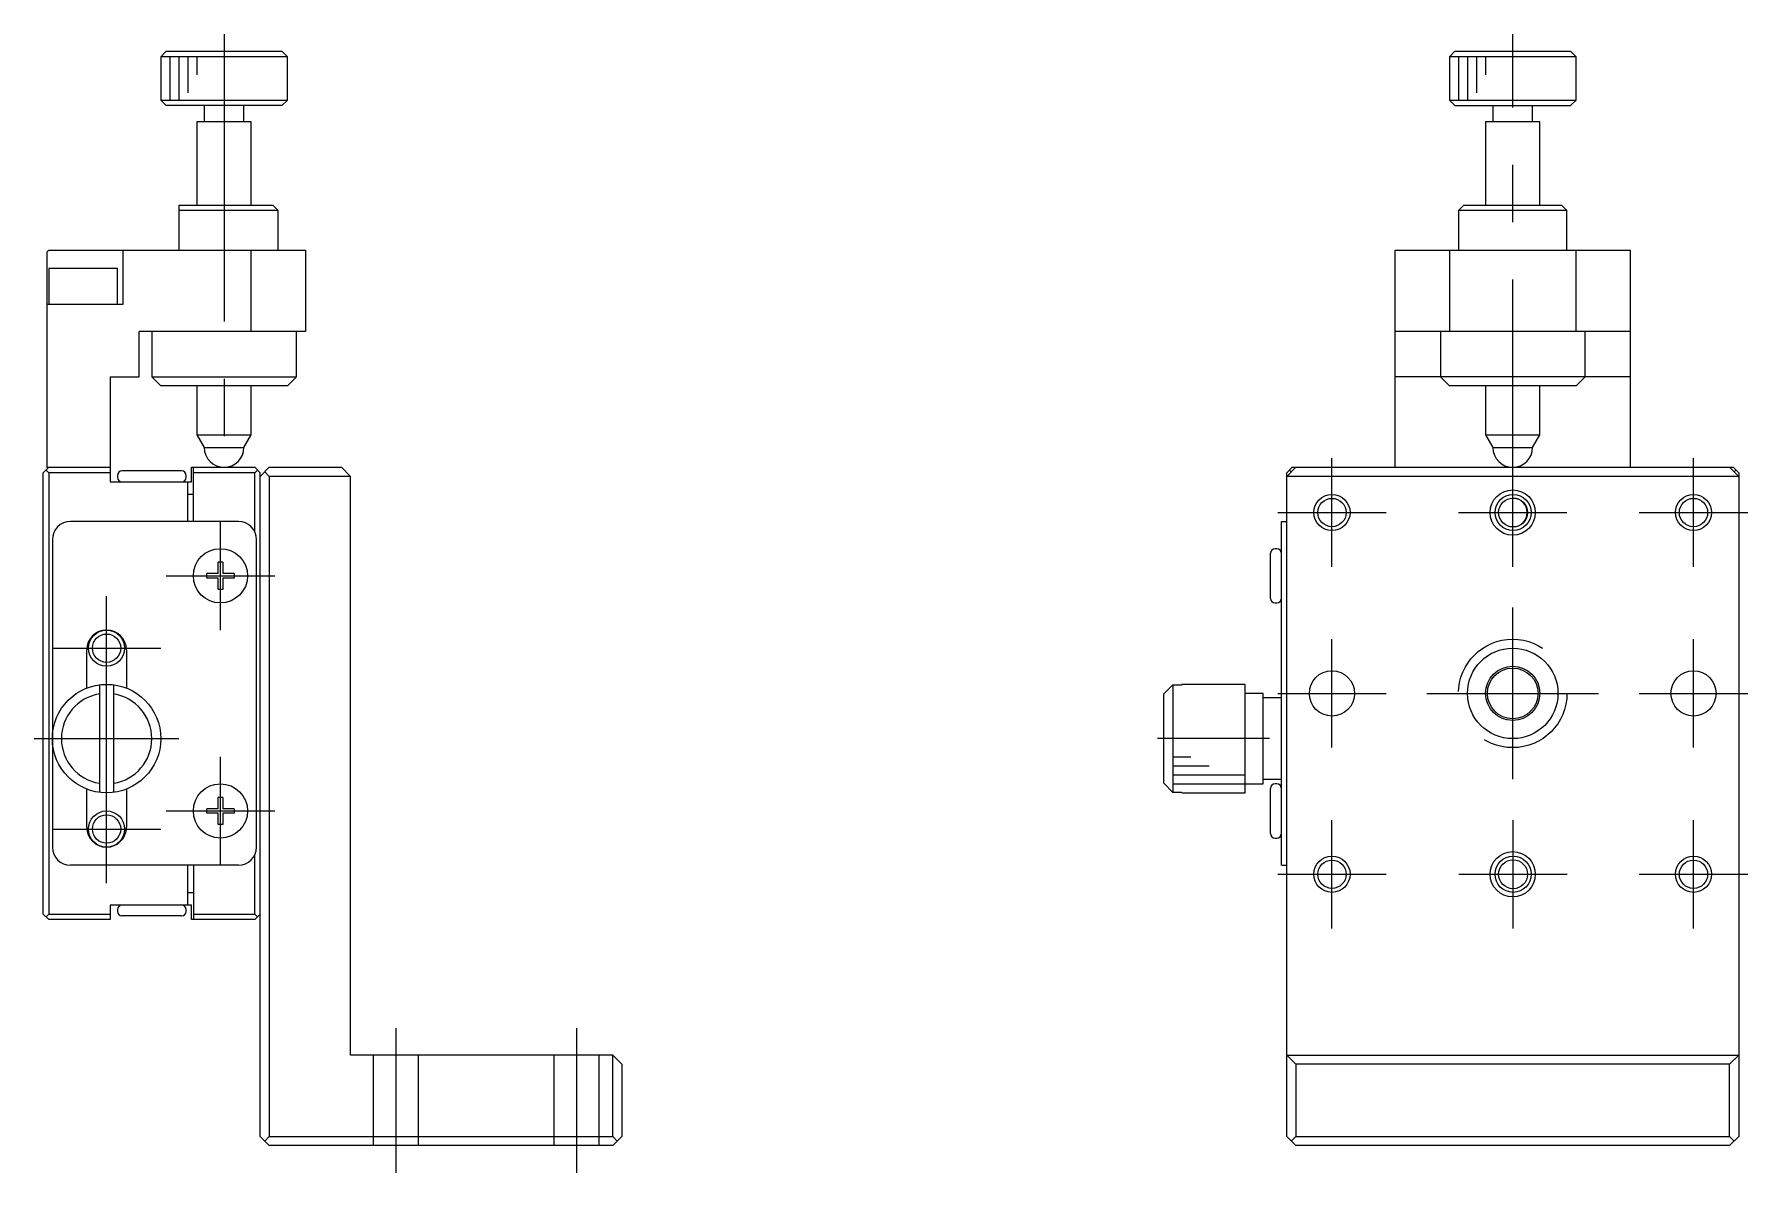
# Model space of a CAD drawing. Extents: x 0 to 223, y -8 to 194.
# Drawn here: x 128.6 to 223.4, y 73.8 to 136.8 of the extents above; entities that cross this region are included whole.
import ezdxf

# ---------------------------------------------------------------- set-up
doc = ezdxf.new("R2010")
doc.units = 0
doc.header["$LTSCALE"] = 0.5
doc.linetypes.add('CENTER', pattern=[50.8, 31.75, -6.35, 6.35, -6.35])
doc.linetypes.add('DASHED', pattern=[19.05, 12.7, -6.35])
for name, color, linetype in [('MSM_CENTER', 1, 'CENTER'), ('MSM_CONTINUOUS', 7, 'CONTINUOUS'), ('MSM_DASHED', 4, 'DASHED'), ('MSM_NARROW', 5, 'CONTINUOUS')]:
    doc.layers.add(name, color=color, linetype=linetype)

msp = doc.modelspace()

# ---------------------------------------------------------------- linework, layer by layer
at = {"layer": 'MSM_CENTER'}
for p, q in [((139.080293, 136.760044), (139.080293, 112.820044)), ((210.368105, 107.320044), (210.368105, 136.760044)), ((200.368105, 107.320044), (200.368105, 113.320044)), ((220.368105, 107.320044), (220.368105, 113.320044)), ((197.368105, 110.320044), (203.368105, 110.320044)), ((207.368105, 110.320044), (213.368105, 110.320044)), ((217.368105, 110.320044), (223.368105, 110.320044)), ((138.880293, 103.820044), (138.880293, 109.820044)), ((135.880293, 106.820044), (141.880293, 106.820044)), ((132.580293, 89.820044), (132.580293, 105.820044)), ((210.368105, 95.570044), (210.368105, 105.070044)), ((200.368105, 97.320044), (200.368105, 103.320044)), ((220.368105, 97.320044), (220.368105, 103.320044)), ((129.580293, 102.820044), (135.580293, 102.820044)), ((197.368105, 100.320044), (203.368105, 100.320044)), ((205.618105, 100.320044), (215.118105, 100.320044)), ((217.368105, 100.320044), (223.368105, 100.320044)), ((128.580293, 97.820044), (136.580293, 97.820044)), ((196.918105, 97.820044), (190.718105, 97.820044)), ((138.880293, 90.820044), (138.880293, 96.820044)), ((135.880293, 93.820044), (141.880293, 93.820044)), ((200.368105, 87.320044), (200.368105, 93.320044)), ((210.388105, 87.320044), (210.388105, 93.320044)), ((220.368105, 87.320044), (220.368105, 93.320044)), ((129.580293, 92.820044), (135.580293, 92.820044)), ((197.368105, 90.320044), (203.368105, 90.320044)), ((207.388105, 90.320044), (213.388105, 90.320044)), ((217.368105, 90.320044), (223.368105, 90.320044)), ((148.580293, 81.820044), (148.580293, 73.820044)), ((158.580293, 81.820044), (158.580293, 73.820044))]:
    msp.add_line(p, q, dxfattribs=at)
at = {"layer": 'MSM_CONTINUOUS'}
for p, q in [((135.880293, 135.820044), (135.580293, 135.520044)), ((135.880293, 135.820044), (142.280293, 135.820044)), ((142.580293, 135.520044), (142.280293, 135.820044)), ((207.168105, 135.820044), (206.868105, 135.520044)), ((207.168105, 135.820044), (213.568105, 135.820044)), ((213.868105, 135.520044), (213.568105, 135.820044)), ((142.580293, 135.520044), (135.580293, 135.520044)), ((135.580293, 135.520044), (135.580293, 133.120044)), ((142.580293, 133.120044), (142.580293, 135.520044)), ((206.868105, 135.520044), (206.868105, 133.120044)), ((213.868105, 135.520044), (206.868105, 135.520044)), ((213.868105, 133.120044), (213.868105, 135.520044)), ((135.580293, 133.120044), (142.580293, 133.120044)), ((135.580293, 133.120044), (135.880293, 132.820044)), ((142.280293, 132.820044), (135.880293, 132.820044)), ((137.980293, 132.820044), (137.980293, 131.920044)), ((140.180293, 131.920044), (140.180293, 132.820044)), ((142.280293, 132.820044), (142.580293, 133.120044)), ((206.868105, 133.120044), (207.168105, 132.820044)), ((206.868105, 133.120044), (213.868105, 133.120044)), ((207.168105, 132.820044), (213.568105, 132.820044)), ((209.268105, 132.820044), (209.268105, 131.920044)), ((211.468105, 131.920044), (211.468105, 132.820044)), ((213.568105, 132.820044), (213.868105, 133.120044)), ((140.580293, 131.920044), (137.580293, 131.920044)), ((137.580293, 131.920044), (137.580293, 127.320063)), ((140.580293, 127.320063), (140.580293, 131.920044)), ((211.868105, 131.920044), (208.868105, 131.920044)), ((208.868105, 131.920044), (208.868105, 127.320063)), ((211.868105, 127.320063), (211.868105, 131.920044)), ((136.580293, 127.320044), (141.780293, 127.320044)), ((136.580293, 127.320044), (136.580293, 124.820044)), ((142.080293, 127.020044), (136.580293, 127.020044)), ((142.080293, 127.020044), (141.780293, 127.320044)), ((142.080293, 124.820044), (142.080293, 127.020044)), ((207.668105, 127.320044), (207.368105, 127.020044)), ((213.368105, 127.020044), (207.368105, 127.020044)), ((207.368105, 127.020044), (207.368105, 124.820044)), ((207.668105, 127.320044), (213.068105, 127.320044)), ((213.368105, 127.020044), (213.068105, 127.320044)), ((213.368105, 124.820044), (213.368105, 127.020044)), ((129.380293, 124.820044), (129.280293, 124.720044)), ((129.280293, 124.720044), (129.280293, 112.820044)), ((129.380293, 124.820044), (143.580293, 124.820044)), ((133.480293, 124.820044), (133.480293, 121.820044)), ((140.580293, 120.320044), (140.580293, 124.820044)), ((143.580293, 124.820044), (143.580293, 120.320044)), ((203.868105, 112.820044), (203.868105, 124.820044)), ((203.868105, 124.820044), (216.868105, 124.820044)), ((206.868105, 124.820044), (206.868105, 120.320044)), ((213.868105, 120.320044), (213.868105, 124.820044)), ((216.868105, 124.820044), (216.868105, 112.820044)), ((129.380293, 123.820044), (129.380293, 121.820044)), ((133.180293, 123.820044), (129.380293, 123.820044)), ((133.180293, 121.820044), (133.180293, 123.820044)), ((133.480293, 121.820044), (129.280293, 121.820044)), ((134.380293, 117.820044), (134.380293, 120.320044)), ((143.580293, 120.320044), (134.380293, 120.320044)), ((135.080293, 120.320044), (135.080293, 117.820044)), ((143.080293, 117.820044), (143.080293, 120.320044)), ((216.868105, 120.320044), (203.868105, 120.320044)), ((206.368105, 120.320044), (206.368105, 117.820044)), ((214.368105, 117.820044), (214.368105, 120.320044)), ((132.780293, 117.820044), (134.380293, 117.820044)), ((132.780293, 117.820044), (132.780293, 112.020044)), ((135.080293, 117.820044), (135.580293, 117.320044)), ((135.080293, 117.820044), (143.080293, 117.820044)), ((142.580293, 117.320044), (143.080293, 117.820044)), ((216.868105, 117.820044), (203.868105, 117.820044)), ((206.368105, 117.820044), (206.868105, 117.320044)), ((213.868105, 117.320044), (214.368105, 117.820044)), ((142.580293, 117.320044), (135.580293, 117.320044)), ((137.580293, 117.320024), (137.580293, 114.612864)), ((140.580293, 114.612864), (140.580293, 117.320024)), ((213.868105, 117.320044), (206.868105, 117.320044)), ((208.868105, 117.320024), (208.868105, 114.612864)), ((211.868105, 114.612864), (211.868105, 117.320024)), ((137.580288, 114.612864), (140.580298, 114.612864)), ((137.580293, 114.612864), (137.980293, 113.920044)), ((137.980293, 113.920044), (140.180293, 113.920044)), ((140.180293, 113.920044), (140.580293, 114.612864)), ((208.8681, 114.612864), (211.86811, 114.612864)), ((208.868105, 114.612864), (209.268105, 113.920044)), ((209.268105, 113.920044), (211.468105, 113.920044)), ((211.468105, 113.920044), (211.868105, 114.612864)), ((129.080293, 112.520044), (129.380293, 112.820044)), ((129.280293, 112.820044), (132.780293, 112.820044)), ((137.280293, 112.020044), (137.280293, 112.820044)), ((137.280293, 112.820044), (140.780293, 112.820044)), ((137.380293, 109.820044), (137.380293, 112.820044)), ((140.780293, 112.820044), (141.080293, 112.520044)), ((141.580293, 112.820044), (141.080293, 112.320044)), ((141.580293, 112.820044), (145.580293, 112.820044)), ((146.080293, 112.320044), (145.580293, 112.820044)), ((197.868105, 112.320044), (198.368105, 112.820044)), ((198.168105, 112.820044), (197.868105, 112.520044)), ((198.168105, 112.820044), (222.568105, 112.820044)), ((222.368105, 112.820044), (222.868105, 112.320044)), ((222.868105, 112.520044), (222.568105, 112.820044)), ((129.080293, 88.120044), (129.080293, 112.520044)), ((129.380293, 112.520044), (129.230293, 112.670044)), ((129.380293, 112.520044), (129.380293, 88.120044)), ((132.780293, 112.520044), (129.380293, 112.520044)), ((132.780293, 112.020044), (137.280293, 112.020044)), ((133.180293, 112.370044), (133.180293, 112.270044)), ((136.730293, 112.620044), (133.430293, 112.620044)), ((136.980293, 112.270044), (136.980293, 112.370044)), ((137.080293, 109.820044), (137.080293, 112.020044)), ((140.780293, 112.520044), (137.380293, 112.520044)), ((140.930293, 112.670044), (140.780293, 112.520044)), ((140.780293, 109.255933), (140.780293, 112.520044)), ((141.080293, 75.820044), (141.080293, 112.520044)), ((141.330293, 112.570044), (141.580293, 112.320044)), ((141.580293, 112.320044), (141.580293, 75.820044)), ((146.080293, 112.320044), (141.580293, 112.320044)), ((146.080293, 80.320044), (146.080293, 112.320044)), ((197.868105, 75.820044), (197.868105, 112.520044)), ((222.868105, 112.320044), (197.868105, 112.320044)), ((198.018105, 112.670044), (198.118105, 112.570044)), ((222.618105, 112.570044), (222.718105, 112.670044)), ((222.868105, 112.520044), (222.868105, 75.820044)), ((137.380293, 111.320044), (137.080293, 111.320044)), ((139.880293, 109.820044), (130.580293, 109.820044)), ((197.568105, 109.820044), (197.868105, 109.820044)), ((197.568105, 90.820044), (197.568105, 109.820044)), ((129.580293, 108.820044), (129.580293, 91.820044)), ((140.880293, 91.820044), (140.880293, 108.820044)), ((196.968105, 105.570044), (196.968105, 108.070044)), ((197.318105, 108.320044), (197.218105, 108.320044)), ((138.755293, 106.945044), (138.755293, 107.570044)), ((139.005293, 107.570044), (138.755293, 107.570044)), ((139.005293, 107.570044), (139.005293, 106.945044)), ((138.130293, 106.695044), (138.130293, 106.945044)), ((138.755293, 106.945044), (138.130293, 106.945044)), ((138.755293, 106.695044), (138.130293, 106.695044)), ((138.755293, 106.070044), (138.755293, 106.695044)), ((139.630293, 106.945044), (139.005293, 106.945044)), ((139.005293, 106.695044), (139.005293, 106.070044)), ((139.630293, 106.695044), (139.005293, 106.695044)), ((139.630293, 106.945044), (139.630293, 106.695044)), ((139.005293, 106.070044), (138.755293, 106.070044)), ((197.218105, 105.320044), (197.318105, 105.320044)), ((131.480293, 100.611101), (131.480293, 102.720044)), ((133.680293, 102.720044), (133.680293, 100.611101)), ((132.180293, 100.793257), (132.180293, 94.84683)), ((132.980293, 94.84683), (132.980293, 100.793257)), ((191.068105, 100.287836), (191.568105, 100.793257)), ((191.568105, 100.793257), (191.568105, 94.84683)), ((191.568105, 100.793257), (192.068105, 100.793257)), ((195.568105, 100.820044), (192.068105, 100.820044)), ((192.068105, 100.793257), (192.068105, 100.820044)), ((195.568105, 94.820044), (195.568105, 100.820044)), ((191.068105, 95.352251), (191.068105, 100.287836)), ((196.568105, 100.320044), (195.568105, 100.320044)), ((196.568105, 95.320044), (196.568105, 100.320044)), ((197.568105, 100.070044), (196.568105, 100.070044)), ((131.480293, 92.920044), (131.480293, 95.028986)), ((133.680293, 95.028986), (133.680293, 92.920044)), ((191.568105, 94.84683), (191.068105, 95.352251)), ((192.068105, 94.84683), (191.568105, 94.84683)), ((192.068105, 94.820044), (192.068105, 94.84683)), ((192.068105, 94.820044), (195.568105, 94.820044)), ((195.568105, 95.320044), (196.568105, 95.320044)), ((196.568105, 95.570044), (197.568105, 95.570044)), ((196.968105, 92.570044), (196.968105, 95.070044)), ((197.318105, 95.320044), (197.218105, 95.320044)), ((138.130293, 93.695044), (138.130293, 93.945044)), ((138.755293, 93.945044), (138.130293, 93.945044)), ((138.755293, 93.945044), (138.755293, 94.570044)), ((139.005293, 94.570044), (138.755293, 94.570044)), ((139.005293, 94.570044), (139.005293, 93.945044)), ((139.630293, 93.945044), (139.005293, 93.945044)), ((139.630293, 93.945044), (139.630293, 93.695044)), ((138.755293, 93.695044), (138.130293, 93.695044)), ((138.755293, 93.070044), (138.755293, 93.695044)), ((139.005293, 93.070044), (138.755293, 93.070044)), ((139.005293, 93.695044), (139.005293, 93.070044)), ((139.630293, 93.695044), (139.005293, 93.695044)), ((197.218105, 92.320044), (197.318105, 92.320044)), ((140.780293, 88.120044), (140.780293, 91.384154)), ((139.880293, 90.820044), (130.580293, 90.820044)), ((137.080293, 88.620044), (137.080293, 90.820044)), ((137.380293, 90.820044), (137.380293, 87.820044)), ((197.568105, 90.820044), (197.868105, 90.820044)), ((137.080293, 89.320044), (137.380293, 89.320044)), ((137.280293, 88.620044), (132.780293, 88.620044)), ((132.780293, 88.620044), (132.780293, 87.820044)), ((133.180293, 88.370044), (133.180293, 88.270044)), ((136.980293, 88.270044), (136.980293, 88.370044)), ((137.280293, 87.820044), (137.280293, 88.620044)), ((129.380293, 87.820044), (129.080293, 88.120044)), ((129.230293, 87.970044), (129.380293, 88.120044)), ((129.380293, 88.120044), (132.780293, 88.120044)), ((132.780293, 87.820044), (129.380293, 87.820044)), ((136.730293, 88.020044), (133.430293, 88.020044)), ((140.780293, 87.820044), (137.280293, 87.820044)), ((137.380293, 88.120044), (140.780293, 88.120044)), ((140.780293, 88.120044), (140.930293, 87.970044)), ((141.080293, 88.120044), (140.780293, 87.820044)), ((160.580293, 80.320044), (146.080293, 80.320044)), ((160.580293, 75.820044), (160.580293, 80.320044)), ((161.080293, 79.820044), (160.580293, 80.320044)), ((161.080293, 79.820044), (161.080293, 75.820044)), ((198.368105, 79.820044), (197.868105, 80.320044)), ((197.868105, 80.320044), (222.868105, 80.320044)), ((198.368105, 79.820044), (198.368105, 75.820044)), ((222.368105, 79.820044), (198.368105, 79.820044)), ((222.868105, 80.320044), (222.368105, 79.820044)), ((222.368105, 75.820044), (222.368105, 79.820044)), ((141.080293, 75.820044), (141.580293, 75.320044)), ((141.580293, 75.820044), (141.330293, 75.570044)), ((141.580293, 75.820044), (160.580293, 75.820044)), ((160.580293, 75.320044), (141.580293, 75.320044)), ((160.830293, 75.570044), (160.580293, 75.820044)), ((160.580293, 75.320044), (161.080293, 75.820044)), ((197.868105, 75.820044), (198.368105, 75.320044)), ((198.118105, 75.570044), (198.368105, 75.820044)), ((198.368105, 75.820044), (222.368105, 75.820044)), ((222.368105, 75.320044), (198.368105, 75.320044)), ((222.368105, 75.820044), (222.618105, 75.570044)), ((222.368105, 75.320044), (222.868105, 75.820044))]:
    msp.add_line(p, q, dxfattribs=at)
for centre, radius in [((200.368105, 110.320044), 0.7835), ((210.368105, 110.320044), 1.25), ((210.388105, 110.320044), 0.8), ((220.368105, 110.320044), 0.7835), ((138.880293, 106.820044), 1.5), ((132.580293, 102.820044), 0.7835), ((210.368105, 100.320044), 2.5), ((200.368105, 100.320044), 1.25), ((210.368105, 100.320044), 1.5), ((210.368105, 100.320044), 1.4), ((220.368105, 100.320044), 1.25), ((132.580293, 97.820044), 3), ((138.880293, 93.820044), 1.5), ((132.580293, 92.820044), 0.7835), ((200.368105, 90.320044), 0.7835), ((210.368105, 90.320044), 1.25), ((210.388105, 90.320044), 0.8), ((220.368105, 90.320044), 0.7835)]:
    msp.add_circle(centre, radius, dxfattribs=at)
for centre, radius, start, end in [((139.080293, 113.920044), 1.1, 180, 0), ((210.368105, 113.920044), 1.1, 180, 0), ((133.430293, 112.370044), 0.25, 90, 180), ((133.430293, 112.270044), 0.25, 180, 270), ((136.730293, 112.370044), 0.25, 0, 90), ((136.730293, 112.270044), 0.25, 270, 0), ((210.368105, 110.320044), 0.8, 270.716218, 89.283785), ((130.580293, 108.820044), 1, 90, 180), ((139.880293, 108.820044), 1, 0, 90), ((197.218105, 108.070044), 0.25, 90, 180), ((197.318105, 108.070044), 0.25, 0, 90), ((197.218105, 105.570044), 0.25, 180, 270), ((197.318105, 105.570044), 0.25, 270, 0), ((132.580293, 102.720044), 1.1, 0, 180), ((132.580293, 97.820044), 2.5, 99.206896, 260.793104), ((132.580293, 97.820044), 2.5, 279.206896, 80.793104), ((197.218105, 95.070044), 0.25, 90, 180), ((197.318105, 95.070044), 0.25, 0, 90), ((132.580293, 92.920044), 1.1, 180, 0), ((197.218105, 92.570044), 0.25, 180, 270), ((197.318105, 92.570044), 0.25, 270, 0), ((130.580293, 91.820044), 1, 180, 270), ((139.880293, 91.820044), 1, 270, 0), ((133.430293, 88.370044), 0.25, 90, 180), ((133.430293, 88.270044), 0.25, 180, 270), ((136.730293, 88.370044), 0.25, 0, 90), ((136.730293, 88.270044), 0.25, 270, 0)]:
    msp.add_arc(centre, radius, start, end, dxfattribs=at)
at = {"layer": 'MSM_DASHED'}
for p, q in [((147.330293, 80.320044), (147.330293, 75.320044)), ((149.830293, 75.320044), (149.830293, 80.320044)), ((157.330293, 80.320044), (157.330293, 75.320044)), ((159.830293, 75.320044), (159.830293, 80.320044))]:
    msp.add_line(p, q, dxfattribs=at)
msp.add_circle((210.368105, 100.320044), 3, dxfattribs=at)
at = {"layer": 'MSM_NARROW'}
for p, q in [((136.080293, 135.520044), (136.080293, 133.120044)), ((136.580293, 135.520044), (136.580293, 133.120044)), ((137.080293, 135.520044), (137.080293, 133.520044)), ((137.580293, 135.520044), (137.580293, 134.520044)), ((207.368105, 135.520044), (207.368105, 133.120044)), ((207.868105, 135.520044), (207.868105, 133.120044)), ((208.368105, 135.520044), (208.368105, 133.520044)), ((208.868105, 135.520044), (208.868105, 134.520044)), ((191.568105, 96.820044), (192.568105, 96.820044)), ((191.568105, 96.320044), (193.568105, 96.320044)), ((191.568105, 95.820044), (195.568105, 95.820044)), ((191.568105, 95.320044), (195.568105, 95.320044))]:
    msp.add_line(p, q, dxfattribs=at)
for centre in [(200.368105, 110.320044), (210.388105, 110.320044), (220.368105, 110.320044), (132.580293, 102.820044), (132.580293, 92.820044), (200.368105, 90.320044), (210.388105, 90.320044), (220.368105, 90.320044)]:
    msp.add_circle(centre, 1, dxfattribs=at)

doc.saveas('drawing.dxf')
